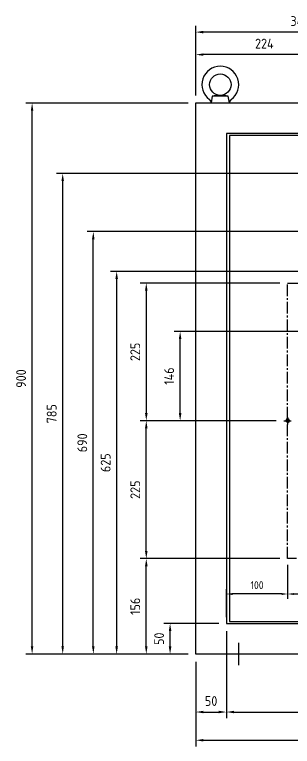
# Model space of a CAD drawing. Header units: millimetres. Extents: x 24815 to 37444, y -10619 to 6020.
# Drawn here: x 27048 to 27501, y 2081 to 3276 of the extents above; entities that cross this region are included whole.
import ezdxf

# ---------------------------------------------------------------- set-up
doc = ezdxf.new("R2010")
doc.units = ezdxf.units.MM
for name, pattern in [('CENTER', [50.8, 31.75, -6.35, 6.35, -6.35]), ('CENTER2', [28.575, 19.05, -3.175, 3.175, -3.175]), ('CENTERX2', [101.6, 63.5, -12.7, 12.7, -12.7])]:
    doc.linetypes.add(name, pattern=pattern)
doc.layers.add('CENTER', color=1, linetype='CENTER')
doc.styles.get("Standard").update_dxf_attribs({"font": 'ISOCP.SHX', "bigfont": 'WHGTXT.SHX'})
doc.dimstyles.new('PS-4', dxfattribs={"dimscale": 4, "dimtxt": 3.2, "dimasz": 2.5, "dimexe": 2, "dimexo": 2.5, "dimgap": 2, "dimtad": 1, "dimtoh": 1, "dimrnd": 0.05, "dimzin": 12, "dimdsep": 46, "dimtxsty": 'Standard', "dimcen": 0, "dimclrt": 2, "dimazin": 3, "dimtfac": 1, "dimtofl": 0, "dimtmove": 0, "dimatfit": 3, "dimfxl": 0.18, "dimtolj": 1, "dimtzin": 0, "dimarcsym": 0})
doc.dimstyles.new('PS-5', dxfattribs={"dimscale": 5, "dimtxt": 3.2, "dimasz": 2.5, "dimexe": 2, "dimexo": 2.5, "dimgap": 2, "dimtad": 1, "dimtoh": 1, "dimrnd": 0.05, "dimzin": 12, "dimdsep": 46, "dimtxsty": 'Standard', "dimcen": 0, "dimclrt": 2, "dimazin": 3, "dimtfac": 1, "dimtofl": 0, "dimtmove": 0, "dimatfit": 3, "dimfxl": 0.18, "dimtolj": 1, "dimtzin": 0, "dimarcsym": 0})

# ---------------------------------------------------------------- blocks, each defined once
blk = doc.blocks.new('ARQWA')
blk.add_circle((-6604.2, -8597.6), 2.46)
at = {"color": 3}
blk.add_arc((-6604.2, -8597.6), 3, 280, 190, dxfattribs=at)
at = {"layer": 'CENTER'}
for p, q in [((-6604.2, -8591.6), (-6604.2, -8603.6)), ((-6610.2, -8597.6), (-6598.2, -8597.6))]:
    blk.add_line(p, q, dxfattribs=at)
blk = doc.blocks.new('*D448')
at = {"color": 0, "lineweight": -2, "transparency": 16777216}
for p, q in [((27381.1, 2282), (27291.6, 2282)), ((27301.6, 2244.5), (27301.6, 2269.5)), ((27331.1, 2232), (27291.6, 2232))]:
    blk.add_line(p, q, dxfattribs=at)
at = {"color": 0, "transparency": 16777216}
for points in [[(27299.5, 2269.5), (27303.7, 2269.5), (27301.6, 2282)], [(27299.5, 2244.5), (27303.7, 2244.5), (27301.6, 2232)]]:
    blk.add_solid(points, dxfattribs=at)
at = {"layer": 'Defpoints', "color": 0, "transparency": 16777216}
for p in [(27301.6, 2282), (27393.6, 2282), (27343.6, 2232)]:
    blk.add_point(p, dxfattribs=at)
at = {"color": 2, "transparency": 16777216, "insert": (27283.6, 2257), "char_height": 16, "attachment_point": 5, "rotation": 90}
blk.add_mtext('\\A1;50', dxfattribs=at)
blk = doc.blocks.new('*D449')
at = {"color": 0, "lineweight": -2, "transparency": 16777216}
for p, q in [((27481.1, 2388), (27252.7, 2388)), ((27262.7, 2244.5), (27262.7, 2375.5)), ((27331.1, 2232), (27252.7, 2232))]:
    blk.add_line(p, q, dxfattribs=at)
at = {"color": 0, "transparency": 16777216}
for points in [[(27260.6, 2375.5), (27264.8, 2375.5), (27262.7, 2388)], [(27260.6, 2244.5), (27264.8, 2244.5), (27262.7, 2232)]]:
    blk.add_solid(points, dxfattribs=at)
at = {"layer": 'Defpoints', "color": 0, "transparency": 16777216}
for p in [(27262.7, 2388), (27493.6, 2388), (27343.6, 2232)]:
    blk.add_point(p, dxfattribs=at)
at = {"color": 2, "transparency": 16777216, "insert": (27244.7, 2310), "char_height": 16, "attachment_point": 5, "rotation": 90}
blk.add_mtext('\\A1;156', dxfattribs=at)
blk = doc.blocks.new('*D618')
at = {"color": 0, "lineweight": -2, "transparency": 16777216}
for p, q in [((27425.1, 2613), (27252.7, 2613)), ((27262.7, 2400.5), (27262.7, 2600.5)), ((27481.1, 2388), (27252.7, 2388))]:
    blk.add_line(p, q, dxfattribs=at)
at = {"color": 0, "transparency": 16777216}
for points in [[(27260.6, 2600.5), (27264.8, 2600.5), (27262.7, 2613)], [(27260.6, 2400.5), (27264.8, 2400.5), (27262.7, 2388)]]:
    blk.add_solid(points, dxfattribs=at)
at = {"layer": 'Defpoints', "color": 0, "transparency": 16777216}
for p in [(27262.7, 2613), (27437.6, 2613), (27493.6, 2388)]:
    blk.add_point(p, dxfattribs=at)
at = {"color": 2, "transparency": 16777216, "insert": (27244.7, 2500.5), "char_height": 16, "attachment_point": 5, "rotation": 90}
blk.add_mtext('\\A1;225', dxfattribs=at)
blk = doc.blocks.new('*D619')
at = {"color": 0, "lineweight": -2, "transparency": 16777216}
for p, q in [((27538.9, 2922), (27166.2, 2922)), ((27176.2, 2244.5), (27176.2, 2909.5)), ((27331.1, 2232), (27166.2, 2232))]:
    blk.add_line(p, q, dxfattribs=at)
at = {"color": 0, "transparency": 16777216}
for points in [[(27174.1, 2909.5), (27178.2, 2909.5), (27176.2, 2922)], [(27174.1, 2244.5), (27178.2, 2244.5), (27176.2, 2232)]]:
    blk.add_solid(points, dxfattribs=at)
at = {"layer": 'Defpoints', "color": 0, "transparency": 16777216}
for p in [(27176.2, 2922), (27551.4, 2922), (27343.6, 2232)]:
    blk.add_point(p, dxfattribs=at)
at = {"color": 2, "transparency": 16777216, "insert": (27158.2, 2577), "char_height": 16, "attachment_point": 5, "rotation": 90}
blk.add_mtext('\\A1;690', dxfattribs=at)
blk = doc.blocks.new('*D450')
at = {"color": 0, "lineweight": -2, "transparency": 16777216}
for p, q in [((27646.6, 3017), (27116.2, 3017)), ((27126.2, 2244.5), (27126.2, 3004.5)), ((27331.1, 2232), (27116.2, 2232))]:
    blk.add_line(p, q, dxfattribs=at)
at = {"color": 0, "transparency": 16777216}
for points in [[(27124.1, 3004.5), (27128.2, 3004.5), (27126.2, 3017)], [(27124.1, 2244.5), (27128.2, 2244.5), (27126.2, 2232)]]:
    blk.add_solid(points, dxfattribs=at)
at = {"layer": 'Defpoints', "color": 0, "transparency": 16777216}
for p in [(27126.2, 3017), (27659.1, 3017), (27343.6, 2232)]:
    blk.add_point(p, dxfattribs=at)
at = {"color": 2, "transparency": 16777216, "insert": (27108.2, 2624.5), "char_height": 16, "attachment_point": 5, "rotation": 90}
blk.add_mtext('\\A1;785', dxfattribs=at)
blk = doc.blocks.new('*D451')
at = {"color": 0, "lineweight": -2, "transparency": 16777216}
for p, q in [((27331.1, 3132), (27066.2, 3132)), ((27076.2, 2244.5), (27076.2, 3119.5)), ((27331.1, 2232), (27066.2, 2232))]:
    blk.add_line(p, q, dxfattribs=at)
at = {"color": 0, "transparency": 16777216}
for points in [[(27074.1, 3119.5), (27078.2, 3119.5), (27076.2, 3132)], [(27074.1, 2244.5), (27078.2, 2244.5), (27076.2, 2232)]]:
    blk.add_solid(points, dxfattribs=at)
at = {"layer": 'Defpoints', "color": 0, "transparency": 16777216}
for p in [(27076.2, 3132), (27343.6, 3132), (27343.6, 2232)]:
    blk.add_point(p, dxfattribs=at)
at = {"color": 2, "transparency": 16777216, "insert": (27058.2, 2682), "char_height": 16, "attachment_point": 5, "rotation": 90}
blk.add_mtext('\\A1;900', dxfattribs=at)
blk = doc.blocks.new('*D620')
at = {"color": 0, "lineweight": -2, "transparency": 16777216}
for p, q in [((27481.1, 2838), (27252.7, 2838)), ((27262.7, 2825.5), (27262.7, 2625.5)), ((27425.1, 2613), (27252.7, 2613))]:
    blk.add_line(p, q, dxfattribs=at)
at = {"color": 0, "transparency": 16777216}
for points in [[(27260.6, 2825.5), (27264.8, 2825.5), (27262.7, 2838)], [(27260.6, 2625.5), (27264.8, 2625.5), (27262.7, 2613)]]:
    blk.add_solid(points, dxfattribs=at)
at = {"layer": 'Defpoints', "color": 0, "transparency": 16777216}
for p in [(27493.6, 2838), (27262.7, 2613), (27437.6, 2613)]:
    blk.add_point(p, dxfattribs=at)
at = {"color": 2, "transparency": 16777216, "insert": (27244.7, 2725.5), "char_height": 16, "attachment_point": 5, "rotation": 90}
blk.add_mtext('\\A1;225', dxfattribs=at)
blk = doc.blocks.new('*D454')
at = {"color": 0, "lineweight": -2, "transparency": 16777216}
for p, q in [((27536.1, 2759), (27308, 2759)), ((27318, 2625.5), (27318, 2746.5)), ((27475.1, 2613), (27308, 2613))]:
    blk.add_line(p, q, dxfattribs=at)
at = {"color": 0, "transparency": 16777216}
for points in [[(27315.9, 2746.5), (27320.1, 2746.5), (27318, 2759)], [(27315.9, 2625.5), (27320.1, 2625.5), (27318, 2613)]]:
    blk.add_solid(points, dxfattribs=at)
at = {"layer": 'Defpoints', "color": 0, "transparency": 16777216}
for p in [(27318, 2759), (27548.6, 2759), (27487.6, 2613)]:
    blk.add_point(p, dxfattribs=at)
at = {"color": 2, "transparency": 16777216, "insert": (27300, 2686), "char_height": 16, "attachment_point": 5, "rotation": 90}
blk.add_mtext('\\A1;146', dxfattribs=at)
blk = doc.blocks.new('*D455')
at = {"color": 0, "lineweight": -2, "transparency": 16777216}
for p, q in [((27493.6, 2378), (27493.6, 2322.1)), ((27393.6, 2292), (27393.6, 2338.1)), ((27483.6, 2330.1), (27403.6, 2330.1))]:
    blk.add_line(p, q, dxfattribs=at)
at = {"color": 0, "transparency": 16777216}
for points in [[(27403.6, 2331.7), (27403.6, 2328.4), (27393.6, 2330.1)], [(27483.6, 2331.7), (27483.6, 2328.4), (27493.6, 2330.1)]]:
    blk.add_solid(points, dxfattribs=at)
at = {"layer": 'Defpoints', "color": 0, "transparency": 16777216}
for p in [(27493.6, 2388), (27393.6, 2330.1), (27393.6, 2282)]:
    blk.add_point(p, dxfattribs=at)
at = {"color": 2, "transparency": 16777216, "insert": (27443.6, 2344.5), "char_height": 12.8, "attachment_point": 5}
blk.add_mtext('\\A1;100', dxfattribs=at)
blk = doc.blocks.new('*D456')
at = {"color": 0, "lineweight": -2, "transparency": 16777216}
for p, q in [((27493.6, 2378), (27493.6, 2322.1)), ((27568.6, 2372), (27568.6, 2322.1)), ((27503.6, 2330.1), (27558.6, 2330.1))]:
    blk.add_line(p, q, dxfattribs=at)
at = {"color": 0, "transparency": 16777216}
for points in [[(27503.6, 2331.7), (27503.6, 2328.4), (27493.6, 2330.1)], [(27558.6, 2331.7), (27558.6, 2328.4), (27568.6, 2330.1)]]:
    blk.add_solid(points, dxfattribs=at)
at = {"layer": 'Defpoints', "color": 0, "transparency": 16777216}
for p in [(27493.6, 2388), (27568.6, 2382), (27568.6, 2330.1)]:
    blk.add_point(p, dxfattribs=at)
at = {"color": 2, "transparency": 16777216, "insert": (27531.1, 2344.5), "char_height": 12.8, "attachment_point": 5}
blk.add_mtext('\\A1;75', dxfattribs=at)
blk = doc.blocks.new('*D460')
at = {"color": 0, "lineweight": -2, "transparency": 16777216}
for p, q in [((27393.6, 2269.5), (27393.6, 2127.3)), ((27343.6, 2219.5), (27343.6, 2127.3)), ((27356.1, 2137.3), (27381.1, 2137.3))]:
    blk.add_line(p, q, dxfattribs=at)
at = {"color": 0, "transparency": 16777216}
for points in [[(27356.1, 2139.4), (27356.1, 2135.3), (27343.6, 2137.3)], [(27381.1, 2139.4), (27381.1, 2135.3), (27393.6, 2137.3)]]:
    blk.add_solid(points, dxfattribs=at)
at = {"layer": 'Defpoints', "color": 0, "transparency": 16777216}
for p in [(27393.6, 2282), (27343.6, 2232), (27393.6, 2137.3)]:
    blk.add_point(p, dxfattribs=at)
at = {"color": 2, "transparency": 16777216, "insert": (27368.6, 2155.3), "char_height": 16, "attachment_point": 5}
blk.add_mtext('\\A1;50', dxfattribs=at)
blk = doc.blocks.new('*D461')
at = {"color": 0, "lineweight": -2, "transparency": 16777216}
for p, q in [((27393.6, 2269.5), (27393.6, 2127.3)), ((28093.6, 2269.5), (28093.6, 2127.3)), ((27406.1, 2137.3), (28081.1, 2137.3))]:
    blk.add_line(p, q, dxfattribs=at)
at = {"color": 0, "transparency": 16777216}
for points in [[(27406.1, 2139.4), (27406.1, 2135.3), (27393.6, 2137.3)], [(28081.1, 2139.4), (28081.1, 2135.3), (28093.6, 2137.3)]]:
    blk.add_solid(points, dxfattribs=at)
at = {"layer": 'Defpoints', "color": 0, "transparency": 16777216}
for p in [(27393.6, 2282), (28093.6, 2282), (28093.6, 2137.3)]:
    blk.add_point(p, dxfattribs=at)
at = {"color": 2, "transparency": 16777216, "insert": (27743.6, 2155.3), "char_height": 16, "attachment_point": 5}
blk.add_mtext('\\A1;700', dxfattribs=at)
blk = doc.blocks.new('*D462')
at = {"color": 0, "lineweight": -2, "transparency": 16777216}
for p, q in [((27343.6, 2219.5), (27343.6, 2081.2)), ((28143.6, 2219.5), (28143.6, 2081.2)), ((27356.1, 2091.2), (28131.1, 2091.2))]:
    blk.add_line(p, q, dxfattribs=at)
at = {"color": 0, "transparency": 16777216}
for points in [[(27356.1, 2093.3), (27356.1, 2089.2), (27343.6, 2091.2)], [(28131.1, 2093.3), (28131.1, 2089.2), (28143.6, 2091.2)]]:
    blk.add_solid(points, dxfattribs=at)
at = {"layer": 'Defpoints', "color": 0, "transparency": 16777216}
for p in [(27343.6, 2232), (28143.6, 2232), (28143.6, 2091.2)]:
    blk.add_point(p, dxfattribs=at)
at = {"color": 2, "transparency": 16777216, "insert": (27743.6, 2109.2), "char_height": 16, "attachment_point": 5}
blk.add_mtext('\\A1;800', dxfattribs=at)
blk = doc.blocks.new('*D467')
at = {"color": 0, "lineweight": -2, "transparency": 16777216}
for p, q in [((27343.6, 3144.5), (27343.6, 3257.8)), ((27683.6, 3054), (27683.6, 3257.8)), ((27671.1, 3247.8), (27356.1, 3247.8))]:
    blk.add_line(p, q, dxfattribs=at)
at = {"color": 0, "transparency": 16777216}
for points in [[(27356.1, 3249.9), (27356.1, 3245.7), (27343.6, 3247.8)], [(27671.1, 3249.9), (27671.1, 3245.7), (27683.6, 3247.8)]]:
    blk.add_solid(points, dxfattribs=at)
at = {"layer": 'Defpoints', "color": 0, "transparency": 16777216}
for p in [(27343.6, 3247.8), (27343.6, 3132), (27683.6, 3041.5)]:
    blk.add_point(p, dxfattribs=at)
at = {"color": 2, "transparency": 16777216, "insert": (27513.6, 3265.8), "char_height": 16, "attachment_point": 5}
blk.add_mtext('\\A1;340', dxfattribs=at)
blk = doc.blocks.new('*D469')
at = {"color": 0, "lineweight": -2, "transparency": 16777216}
for p, q in [((27343.6, 3144.5), (27343.6, 3221)), ((27567.6, 2960), (27567.6, 3221)), ((27555.1, 3211), (27356.1, 3211))]:
    blk.add_line(p, q, dxfattribs=at)
at = {"color": 0, "transparency": 16777216}
for points in [[(27356.1, 3213.1), (27356.1, 3209), (27343.6, 3211)], [(27555.1, 3213.1), (27555.1, 3209), (27567.6, 3211)]]:
    blk.add_solid(points, dxfattribs=at)
at = {"layer": 'Defpoints', "color": 0, "transparency": 16777216}
for p in [(27343.6, 3211), (27343.6, 3132), (27567.6, 2947.5)]:
    blk.add_point(p, dxfattribs=at)
at = {"color": 2, "transparency": 16777216, "insert": (27455.6, 3229), "char_height": 16, "attachment_point": 5}
blk.add_mtext('\\A1;224', dxfattribs=at)
blk = doc.blocks.new('*D475')
at = {"color": 0, "lineweight": -2, "transparency": 16777216}
for p, q in [((27553.3, 2857), (27204.3, 2857)), ((27214.3, 2844.5), (27214.3, 2244.5)), ((27331.1, 2232), (27204.3, 2232))]:
    blk.add_line(p, q, dxfattribs=at)
at = {"color": 0, "transparency": 16777216}
for points in [[(27212.2, 2844.5), (27216.4, 2844.5), (27214.3, 2857)], [(27212.2, 2244.5), (27216.4, 2244.5), (27214.3, 2232)]]:
    blk.add_solid(points, dxfattribs=at)
at = {"layer": 'Defpoints', "color": 0, "transparency": 16777216}
for p in [(27565.8, 2857), (27214.3, 2232), (27343.6, 2232)]:
    blk.add_point(p, dxfattribs=at)
at = {"color": 2, "transparency": 16777216, "insert": (27196.3, 2544.5), "char_height": 16, "attachment_point": 5, "rotation": 90}
blk.add_mtext('\\A1;625', dxfattribs=at)

msp = doc.modelspace()

# ---------------------------------------------------------------- linework, layer by layer
at = {"color": 3}
for p, q in [((27370.57083, 3143.01815), (27368.63123, 3132.01815)), ((27368.63123, 3132.01815), (27398.63123, 3132.01815)), ((27396.69163, 3143.01815), (27370.57083, 3143.01815)), ((27398.63123, 3132.01815), (27396.69163, 3143.01815))]:
    msp.add_line(p, q, dxfattribs=at)
at = {"color": 1, "linetype": 'CENTERX2'}
msp.add_line((27413.63123, 2213.78244), (27413.63123, 2250.25387), dxfattribs=at)
at = {"color": 3}
for points in [[(27343.63123, 3132.01815), (28143.63123, 3132.01815), (28143.63123, 2232.01815), (27343.63123, 2232.01815)], [(28093.63123, 3082.01815), (27393.63123, 3082.01815), (27393.63123, 2282.01815), (28093.63123, 2282.01815)], [(28090.63123, 3079.01815), (27398.63123, 3079.01815), (27398.63123, 2285.01815), (28090.63123, 2285.01815)]]:
    msp.add_lwpolyline(points, close=True, dxfattribs=at)
at = {"color": 1, "linetype": 'CENTER2'}
msp.add_lwpolyline([(27993.63123, 2388.01815), (27493.63123, 2388.01815), (27493.63123, 2838.01815), (27993.63123, 2838.01815)], close=True, dxfattribs=at)
at = {"color": 3}
msp.add_circle((27383.63123, 3162.01815), 17.5, dxfattribs=at)
for centre, radius, start, end in [((27383.63123, 3162.01815), 30, 305.96480989, 234.03519011), ((27383.63123, 3086.91011), 57.60804, 76.89646197, 103.10353803), ((27362.25394, 3132.5568), 6.4, 355.17207657, 54.03519011), ((27405.00852, 3132.5568), 6.4, 125.96480989, 184.82792343)]:
    msp.add_arc(centre, radius, start, end, dxfattribs=at)

# ---------------------------------------------------------------- block references
msp.add_blockref('ARQWA', (34097.79544, 11210.58743))

# ---------------------------------------------------------------- dimensions: what is measured, and where the dimension line sits
for base, p1, p2, dimstyle, picture, middle in [((27343.63123, 3247.83304), (27683.63123, 3041.52798), (27343.63123, 3132.01815), 'PS-5', '*D467', (27513.63123, 3265.83304)), ((27343.63123, 3211.03981), (27567.63123, 2947.51815), (27343.63123, 3132.01815), 'PS-5', '*D469', (27455.63123, 3229.04138)), ((27393.63123, 2330.07739), (27493.63123, 2388.01815), (27393.63123, 2282.01815), 'PS-4', '*D455', (27443.63123, 2344.47739)), ((27568.63123, 2330.07739), (27493.63123, 2388.01815), (27568.63123, 2382.01815), 'PS-4', '*D456', (27531.13123, 2344.47739)), ((27393.63123, 2137.34335), (27343.63123, 2232.01815), (27393.63123, 2282.01815), 'PS-5', '*D460', (27368.63123, 2155.34335)), ((28093.63123, 2137.34335), (27393.63123, 2282.01815), (28093.63123, 2282.01815), 'PS-5', '*D461', (27743.63123, 2155.34335)), ((28143.63123, 2091.2489), (27343.63123, 2232.01815), (28143.63123, 2232.01815), 'PS-5', '*D462', (27743.63123, 2109.2489))]:
    dim = msp.add_linear_dim(base=base, p1=p1, p2=p2, dimstyle=dimstyle)
    dim.commit()
    dim.dimension.update_dxf_attribs({"geometry": picture, "text_midpoint": middle})
for base, p1, p2, picture, middle in [((27076.16591, 3132.01815), (27343.63123, 2232.01815), (27343.63123, 3132.01815), '*D451', (27058.16591, 2682.01815)), ((27126.16591, 3017.01815), (27343.63123, 2232.01815), (27659.12141, 3017.01815), '*D450', (27108.16591, 2624.51815)), ((27176.16591, 2922.01815), (27343.63123, 2232.01815), (27551.39933, 2922.01815), '*D619', (27158.16591, 2577.01815)), ((27214.32554, 2232.01815), (27565.82853, 2857.01815), (27343.63123, 2232.01815), '*D475', (27196.32397, 2544.51815)), ((27262.72918, 2613.01815), (27493.63123, 2838.01815), (27437.63123, 2613.01815), '*D620', (27244.7276, 2725.51815)), ((27317.98792, 2759.01815), (27487.63123, 2613.01815), (27548.63123, 2759.01815), '*D454', (27299.98792, 2686.01815)), ((27262.72918, 2613.01815), (27493.63123, 2388.01815), (27437.63123, 2613.01815), '*D618', (27244.7276, 2500.51815)), ((27262.72918, 2388.01815), (27343.63123, 2232.01815), (27493.63123, 2388.01815), '*D449', (27244.72918, 2310.01815)), ((27301.63115, 2282.01815), (27343.63123, 2232.01815), (27393.63123, 2282.01815), '*D448', (27283.63115, 2257.01815))]:
    dim = msp.add_linear_dim(base=base, p1=p1, p2=p2, angle=90, dimstyle='PS-5')
    dim.commit()
    dim.dimension.update_dxf_attribs({"geometry": picture, "text_midpoint": middle})

doc.saveas('drawing.dxf')
